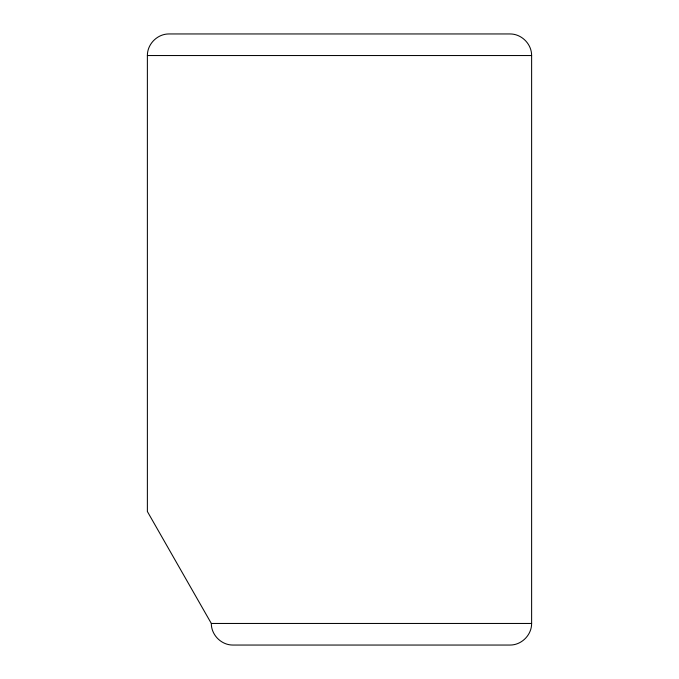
<?xml version="1.0" encoding="UTF-8"?>
<svg xmlns="http://www.w3.org/2000/svg" width="679" height="679" viewBox="0 0 679 679"><rect width="100%" height="100%" fill="white"/><g stroke="black" fill="none" stroke-linecap="round" stroke-linejoin="round"><path stroke-width="1.02" d="M147.377 55.542C147.309 43.991 157.418 33.874 168.978 33.95L510.022 33.95C521.582 33.874 531.691 43.991 531.623 55.542L531.623 623.458C531.691 635.009 521.582 645.126 510.022 645.05L232.914 645.05C221.354 645.126 211.245 635.009 211.322 623.458L147.377 511.516L147.377 55.542L531.623 55.542M211.322 623.458L531.623 623.458"/></g></svg>
